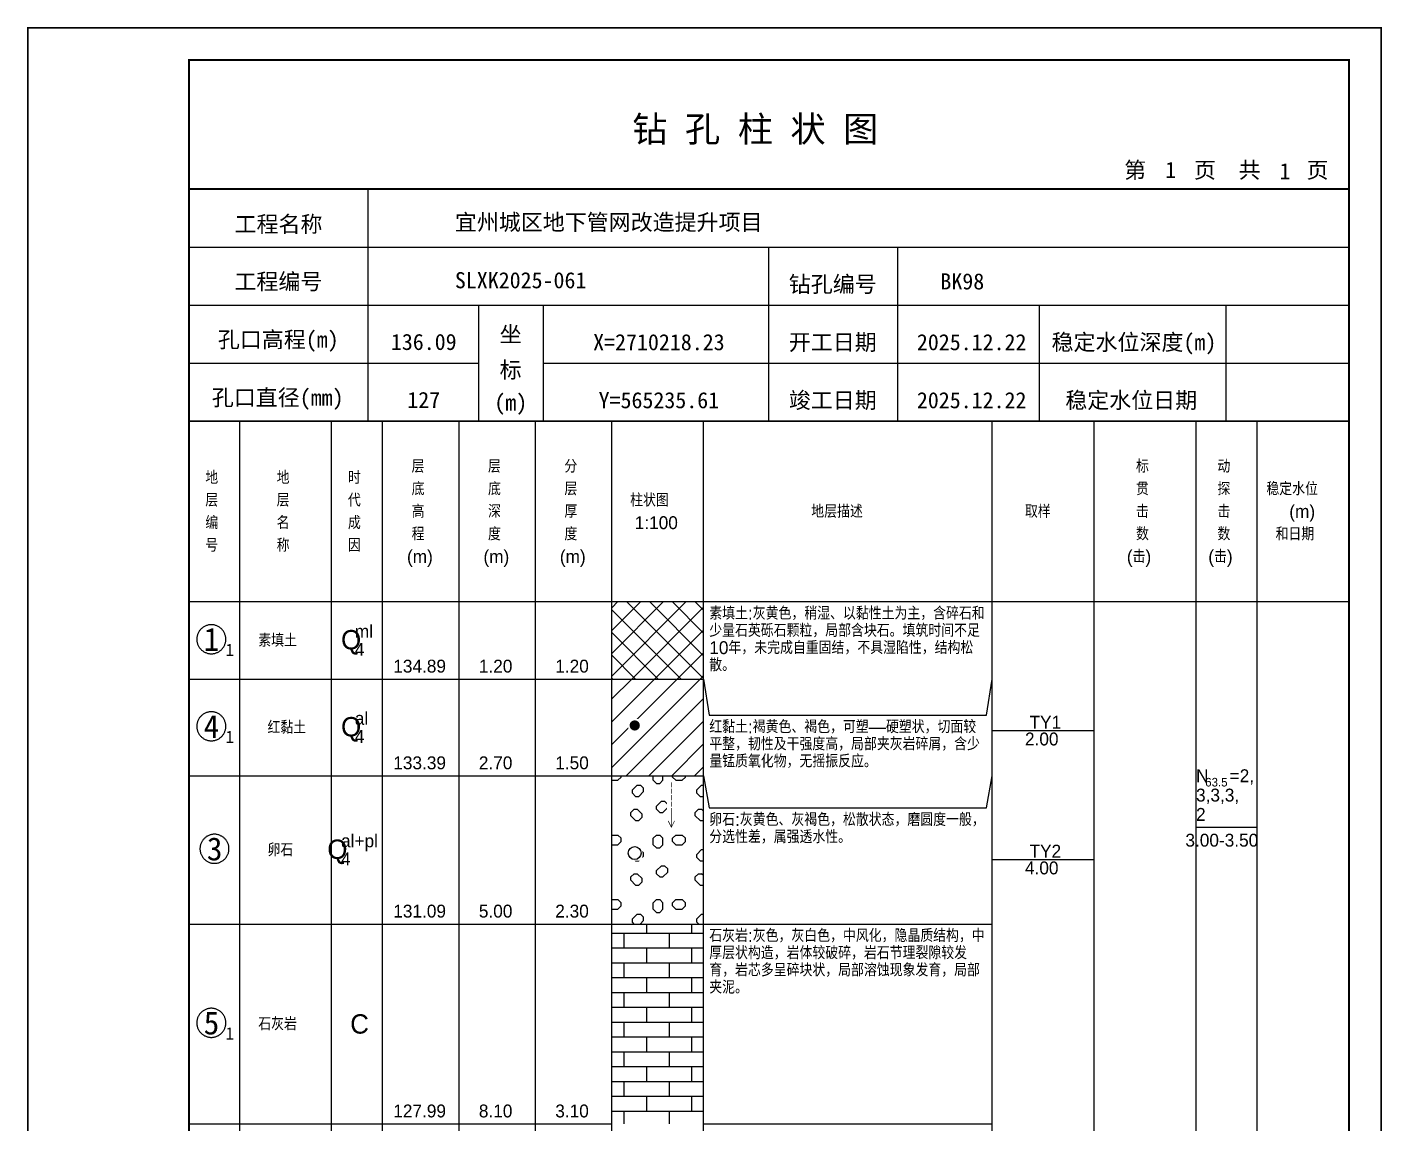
# Model space of a CAD drawing. Header units: millimetres. Extents: x 12489 to 89920, y 4630 to 4927.
# Drawn here: x 33829.3 to 34039.6, y 4756.7 to 4926.8 of the extents above; entities that cross this region are included whole.
import ezdxf
from ezdxf.enums import TextEntityAlignment as Align

# ---------------------------------------------------------------- set-up
doc = ezdxf.new("R2010")
doc.units = ezdxf.units.MM
doc.layers.add('GICAD_QUYANG', color=7, linetype='Continuous')
doc.layers.add('ZZT_TC', color=7, linetype='Continuous')
doc.styles.add('成果图图块', font='', dxfattribs={"height": 2.5})
doc.styles.add('成果图模板', font='')
doc.styles.add('成果图模板标题', font='simhei.ttf')
doc.styles.add('成果图表体', font='Comfont.shx', dxfattribs={"height": 2, "bigfont": 'Hztxt12a.shx'})
doc.styles.get('成果图图块').set_extended_font_data('FangSong_GB2312')
doc.styles.get('成果图模板').set_extended_font_data('FangSong_GB2312')

# ---------------------------------------------------------------- blocks, each defined once
blk = doc.blocks.new('DCBH-1-1-1147', base_point=(0.3, -0.11))
at = {"layer": 'ZZT_TC', "color": 7}
blk.add_polyline3d([(-0.19, 2.31, 0), (-0.3, 2.31, 0), (-0.41, 2.3, 0), (-0.52, 2.29, 0), (-0.63, 2.27, 0), (-0.73, 2.24, 0), (-0.84, 2.21, 0), (-0.95, 2.18, 0), (-1.05, 2.14, 0), (-1.15, 2.09, 0), (-1.25, 2.04, 0), (-1.35, 1.99, 0), (-1.44, 1.93, 0), (-1.53, 1.87, 0), (-1.62, 1.8, 0), (-1.7, 1.73, 0), (-1.78, 1.65, 0), (-1.86, 1.57, 0), (-1.93, 1.49, 0), (-2, 1.4, 0), (-2.06, 1.31, 0), (-2.12, 1.22, 0), (-2.17, 1.12, 0), (-2.22, 1.02, 0), (-2.27, 0.92, 0), (-2.31, 0.82, 0), (-2.34, 0.71, 0), (-2.37, 0.61, 0), (-2.4, 0.5, 0), (-2.41, 0.39, 0), (-2.43, 0.28, 0), (-2.44, 0.17, 0), (-2.44, 0.06, 0), (-2.44, -0.05, 0), (-2.43, -0.16, 0), (-2.41, -0.27, 0), (-2.4, -0.38, 0), (-2.37, -0.49, 0), (-2.34, -0.6, 0), (-2.31, -0.7, 0), (-2.27, -0.8, 0), (-2.22, -0.9, 0), (-2.17, -1, 0), (-2.12, -1.1, 0), (-2.06, -1.19, 0), (-2, -1.28, 0), (-1.93, -1.37, 0), (-1.86, -1.45, 0), (-1.78, -1.53, 0), (-1.7, -1.61, 0), (-1.62, -1.68, 0), (-1.53, -1.75, 0), (-1.44, -1.81, 0), (-1.35, -1.87, 0), (-1.25, -1.93, 0), (-1.15, -1.98, 0), (-1.05, -2.02, 0), (-0.95, -2.06, 0), (-0.84, -2.1, 0), (-0.73, -2.13, 0), (-0.63, -2.15, 0), (-0.52, -2.17, 0), (-0.41, -2.18, 0), (-0.3, -2.19, 0), (-0.19, -2.19, 0), (-0.08, -2.19, 0), (0.03, -2.18, 0), (0.14, -2.17, 0), (0.25, -2.15, 0), (0.36, -2.13, 0), (0.47, -2.1, 0), (0.57, -2.06, 0), (0.67, -2.02, 0), (0.77, -1.98, 0), (0.87, -1.93, 0), (0.97, -1.87, 0), (1.06, -1.81, 0), (1.15, -1.75, 0), (1.24, -1.68, 0), (1.32, -1.61, 0), (1.4, -1.53, 0), (1.48, -1.45, 0), (1.55, -1.37, 0), (1.62, -1.28, 0), (1.68, -1.19, 0), (1.74, -1.1, 0), (1.8, -1, 0), (1.85, -0.9, 0), (1.89, -0.8, 0), (1.93, -0.7, 0), (1.97, -0.6, 0), (2, -0.49, 0), (2.02, -0.38, 0), (2.04, -0.27, 0), (2.05, -0.16, 0), (2.06, -0.05, 0), (2.06, 0.06, 0), (2.06, 0.17, 0), (2.05, 0.28, 0), (2.04, 0.39, 0), (2.02, 0.5, 0), (2, 0.61, 0), (1.97, 0.71, 0), (1.93, 0.82, 0), (1.89, 0.92, 0), (1.85, 1.02, 0), (1.8, 1.12, 0), (1.74, 1.22, 0), (1.68, 1.31, 0), (1.62, 1.4, 0), (1.55, 1.49, 0), (1.48, 1.57, 0), (1.4, 1.65, 0), (1.32, 1.73, 0), (1.24, 1.8, 0), (1.15, 1.87, 0), (1.06, 1.93, 0), (0.97, 1.99, 0), (0.87, 2.04, 0), (0.77, 2.09, 0), (0.67, 2.14, 0), (0.57, 2.18, 0), (0.47, 2.21, 0), (0.36, 2.24, 0), (0.25, 2.27, 0), (0.14, 2.29, 0), (0.03, 2.3, 0), (-0.08, 2.31, 0), (-0.19, 2.31, 0)], dxfattribs=at)
at = {"style": '成果图图块'}
blk.add_text('1', height=3.57, dxfattribs=at).set_placement((-0.16, -1.74), align=Align.CENTER)
blk.add_text('1', height=1.91, dxfattribs=at).set_placement((2.03, -2.53))
blk = doc.blocks.new('DCBH-1-1-1148', base_point=(0.3, -0.11))
at = {"layer": 'ZZT_TC', "color": 7}
blk.add_polyline3d([(-0.19, 2.31, 0), (-0.3, 2.31, 0), (-0.41, 2.3, 0), (-0.52, 2.29, 0), (-0.63, 2.27, 0), (-0.73, 2.24, 0), (-0.84, 2.21, 0), (-0.95, 2.18, 0), (-1.05, 2.14, 0), (-1.15, 2.09, 0), (-1.25, 2.04, 0), (-1.35, 1.99, 0), (-1.44, 1.93, 0), (-1.53, 1.87, 0), (-1.62, 1.8, 0), (-1.7, 1.73, 0), (-1.78, 1.65, 0), (-1.86, 1.57, 0), (-1.93, 1.49, 0), (-2, 1.4, 0), (-2.06, 1.31, 0), (-2.12, 1.22, 0), (-2.17, 1.12, 0), (-2.22, 1.02, 0), (-2.27, 0.92, 0), (-2.31, 0.82, 0), (-2.34, 0.71, 0), (-2.37, 0.61, 0), (-2.4, 0.5, 0), (-2.41, 0.39, 0), (-2.43, 0.28, 0), (-2.44, 0.17, 0), (-2.44, 0.06, 0), (-2.44, -0.05, 0), (-2.43, -0.16, 0), (-2.41, -0.27, 0), (-2.4, -0.38, 0), (-2.37, -0.49, 0), (-2.34, -0.6, 0), (-2.31, -0.7, 0), (-2.27, -0.8, 0), (-2.22, -0.9, 0), (-2.17, -1, 0), (-2.12, -1.1, 0), (-2.06, -1.19, 0), (-2, -1.28, 0), (-1.93, -1.37, 0), (-1.86, -1.45, 0), (-1.78, -1.53, 0), (-1.7, -1.61, 0), (-1.62, -1.68, 0), (-1.53, -1.75, 0), (-1.44, -1.81, 0), (-1.35, -1.87, 0), (-1.25, -1.93, 0), (-1.15, -1.98, 0), (-1.05, -2.02, 0), (-0.95, -2.06, 0), (-0.84, -2.1, 0), (-0.73, -2.13, 0), (-0.63, -2.15, 0), (-0.52, -2.17, 0), (-0.41, -2.18, 0), (-0.3, -2.19, 0), (-0.19, -2.19, 0), (-0.08, -2.19, 0), (0.03, -2.18, 0), (0.14, -2.17, 0), (0.25, -2.15, 0), (0.36, -2.13, 0), (0.47, -2.1, 0), (0.57, -2.06, 0), (0.67, -2.02, 0), (0.77, -1.98, 0), (0.87, -1.93, 0), (0.97, -1.87, 0), (1.06, -1.81, 0), (1.15, -1.75, 0), (1.24, -1.68, 0), (1.32, -1.61, 0), (1.4, -1.53, 0), (1.48, -1.45, 0), (1.55, -1.37, 0), (1.62, -1.28, 0), (1.68, -1.19, 0), (1.74, -1.1, 0), (1.8, -1, 0), (1.85, -0.9, 0), (1.89, -0.8, 0), (1.93, -0.7, 0), (1.97, -0.6, 0), (2, -0.49, 0), (2.02, -0.38, 0), (2.04, -0.27, 0), (2.05, -0.16, 0), (2.06, -0.05, 0), (2.06, 0.06, 0), (2.06, 0.17, 0), (2.05, 0.28, 0), (2.04, 0.39, 0), (2.02, 0.5, 0), (2, 0.61, 0), (1.97, 0.71, 0), (1.93, 0.82, 0), (1.89, 0.92, 0), (1.85, 1.02, 0), (1.8, 1.12, 0), (1.74, 1.22, 0), (1.68, 1.31, 0), (1.62, 1.4, 0), (1.55, 1.49, 0), (1.48, 1.57, 0), (1.4, 1.65, 0), (1.32, 1.73, 0), (1.24, 1.8, 0), (1.15, 1.87, 0), (1.06, 1.93, 0), (0.97, 1.99, 0), (0.87, 2.04, 0), (0.77, 2.09, 0), (0.67, 2.14, 0), (0.57, 2.18, 0), (0.47, 2.21, 0), (0.36, 2.24, 0), (0.25, 2.27, 0), (0.14, 2.29, 0), (0.03, 2.3, 0), (-0.08, 2.31, 0), (-0.19, 2.31, 0)], dxfattribs=at)
at = {"style": '成果图图块'}
blk.add_text('4', height=3.57, dxfattribs=at).set_placement((-0.16, -1.74), align=Align.CENTER)
blk.add_text('1', height=1.91, dxfattribs=at).set_placement((2.03, -2.53))
blk = doc.blocks.new('DCBH-1-1-1149', base_point=(-0.19, -0.11))
at = {"layer": 'ZZT_TC', "color": 7}
blk.add_polyline3d([(-0.19, 2.31, 0), (-0.3, 2.31, 0), (-0.41, 2.3, 0), (-0.52, 2.29, 0), (-0.63, 2.27, 0), (-0.73, 2.24, 0), (-0.84, 2.21, 0), (-0.95, 2.18, 0), (-1.05, 2.14, 0), (-1.15, 2.09, 0), (-1.25, 2.04, 0), (-1.35, 1.99, 0), (-1.44, 1.93, 0), (-1.53, 1.87, 0), (-1.62, 1.8, 0), (-1.7, 1.73, 0), (-1.78, 1.65, 0), (-1.86, 1.57, 0), (-1.93, 1.49, 0), (-2, 1.4, 0), (-2.06, 1.31, 0), (-2.12, 1.22, 0), (-2.17, 1.12, 0), (-2.22, 1.02, 0), (-2.27, 0.92, 0), (-2.31, 0.82, 0), (-2.34, 0.71, 0), (-2.37, 0.61, 0), (-2.4, 0.5, 0), (-2.41, 0.39, 0), (-2.43, 0.28, 0), (-2.44, 0.17, 0), (-2.44, 0.06, 0), (-2.44, -0.05, 0), (-2.43, -0.16, 0), (-2.41, -0.27, 0), (-2.4, -0.38, 0), (-2.37, -0.49, 0), (-2.34, -0.6, 0), (-2.31, -0.7, 0), (-2.27, -0.8, 0), (-2.22, -0.9, 0), (-2.17, -1, 0), (-2.12, -1.1, 0), (-2.06, -1.19, 0), (-2, -1.28, 0), (-1.93, -1.37, 0), (-1.86, -1.45, 0), (-1.78, -1.53, 0), (-1.7, -1.61, 0), (-1.62, -1.68, 0), (-1.53, -1.75, 0), (-1.44, -1.81, 0), (-1.35, -1.87, 0), (-1.25, -1.93, 0), (-1.15, -1.98, 0), (-1.05, -2.02, 0), (-0.95, -2.06, 0), (-0.84, -2.1, 0), (-0.73, -2.13, 0), (-0.63, -2.15, 0), (-0.52, -2.17, 0), (-0.41, -2.18, 0), (-0.3, -2.19, 0), (-0.19, -2.19, 0), (-0.08, -2.19, 0), (0.03, -2.18, 0), (0.14, -2.17, 0), (0.25, -2.15, 0), (0.36, -2.13, 0), (0.47, -2.1, 0), (0.57, -2.06, 0), (0.67, -2.02, 0), (0.77, -1.98, 0), (0.87, -1.93, 0), (0.97, -1.87, 0), (1.06, -1.81, 0), (1.15, -1.75, 0), (1.24, -1.68, 0), (1.32, -1.61, 0), (1.4, -1.53, 0), (1.48, -1.45, 0), (1.55, -1.37, 0), (1.62, -1.28, 0), (1.68, -1.19, 0), (1.74, -1.1, 0), (1.8, -1, 0), (1.85, -0.9, 0), (1.89, -0.8, 0), (1.93, -0.7, 0), (1.97, -0.6, 0), (2, -0.49, 0), (2.02, -0.38, 0), (2.04, -0.27, 0), (2.05, -0.16, 0), (2.06, -0.05, 0), (2.06, 0.06, 0), (2.06, 0.17, 0), (2.05, 0.28, 0), (2.04, 0.39, 0), (2.02, 0.5, 0), (2, 0.61, 0), (1.97, 0.71, 0), (1.93, 0.82, 0), (1.89, 0.92, 0), (1.85, 1.02, 0), (1.8, 1.12, 0), (1.74, 1.22, 0), (1.68, 1.31, 0), (1.62, 1.4, 0), (1.55, 1.49, 0), (1.48, 1.57, 0), (1.4, 1.65, 0), (1.32, 1.73, 0), (1.24, 1.8, 0), (1.15, 1.87, 0), (1.06, 1.93, 0), (0.97, 1.99, 0), (0.87, 2.04, 0), (0.77, 2.09, 0), (0.67, 2.14, 0), (0.57, 2.18, 0), (0.47, 2.21, 0), (0.36, 2.24, 0), (0.25, 2.27, 0), (0.14, 2.29, 0), (0.03, 2.3, 0), (-0.08, 2.31, 0), (-0.19, 2.31, 0)], dxfattribs=at)
at = {"style": '成果图图块'}
blk.add_text('3', height=3.57, dxfattribs=at).set_placement((-0.16, -1.74), align=Align.CENTER)
blk = doc.blocks.new('DCBH-1-1-1150', base_point=(0.3, -0.11))
at = {"layer": 'ZZT_TC', "color": 7}
blk.add_polyline3d([(-0.19, 2.31, 0), (-0.3, 2.31, 0), (-0.41, 2.3, 0), (-0.52, 2.29, 0), (-0.63, 2.27, 0), (-0.73, 2.24, 0), (-0.84, 2.21, 0), (-0.95, 2.18, 0), (-1.05, 2.14, 0), (-1.15, 2.09, 0), (-1.25, 2.04, 0), (-1.35, 1.99, 0), (-1.44, 1.93, 0), (-1.53, 1.87, 0), (-1.62, 1.8, 0), (-1.7, 1.73, 0), (-1.78, 1.65, 0), (-1.86, 1.57, 0), (-1.93, 1.49, 0), (-2, 1.4, 0), (-2.06, 1.31, 0), (-2.12, 1.22, 0), (-2.17, 1.12, 0), (-2.22, 1.02, 0), (-2.27, 0.92, 0), (-2.31, 0.82, 0), (-2.34, 0.71, 0), (-2.37, 0.61, 0), (-2.4, 0.5, 0), (-2.41, 0.39, 0), (-2.43, 0.28, 0), (-2.44, 0.17, 0), (-2.44, 0.06, 0), (-2.44, -0.05, 0), (-2.43, -0.16, 0), (-2.41, -0.27, 0), (-2.4, -0.38, 0), (-2.37, -0.49, 0), (-2.34, -0.6, 0), (-2.31, -0.7, 0), (-2.27, -0.8, 0), (-2.22, -0.9, 0), (-2.17, -1, 0), (-2.12, -1.1, 0), (-2.06, -1.19, 0), (-2, -1.28, 0), (-1.93, -1.37, 0), (-1.86, -1.45, 0), (-1.78, -1.53, 0), (-1.7, -1.61, 0), (-1.62, -1.68, 0), (-1.53, -1.75, 0), (-1.44, -1.81, 0), (-1.35, -1.87, 0), (-1.25, -1.93, 0), (-1.15, -1.98, 0), (-1.05, -2.02, 0), (-0.95, -2.06, 0), (-0.84, -2.1, 0), (-0.73, -2.13, 0), (-0.63, -2.15, 0), (-0.52, -2.17, 0), (-0.41, -2.18, 0), (-0.3, -2.19, 0), (-0.19, -2.19, 0), (-0.08, -2.19, 0), (0.03, -2.18, 0), (0.14, -2.17, 0), (0.25, -2.15, 0), (0.36, -2.13, 0), (0.47, -2.1, 0), (0.57, -2.06, 0), (0.67, -2.02, 0), (0.77, -1.98, 0), (0.87, -1.93, 0), (0.97, -1.87, 0), (1.06, -1.81, 0), (1.15, -1.75, 0), (1.24, -1.68, 0), (1.32, -1.61, 0), (1.4, -1.53, 0), (1.48, -1.45, 0), (1.55, -1.37, 0), (1.62, -1.28, 0), (1.68, -1.19, 0), (1.74, -1.1, 0), (1.8, -1, 0), (1.85, -0.9, 0), (1.89, -0.8, 0), (1.93, -0.7, 0), (1.97, -0.6, 0), (2, -0.49, 0), (2.02, -0.38, 0), (2.04, -0.27, 0), (2.05, -0.16, 0), (2.06, -0.05, 0), (2.06, 0.06, 0), (2.06, 0.17, 0), (2.05, 0.28, 0), (2.04, 0.39, 0), (2.02, 0.5, 0), (2, 0.61, 0), (1.97, 0.71, 0), (1.93, 0.82, 0), (1.89, 0.92, 0), (1.85, 1.02, 0), (1.8, 1.12, 0), (1.74, 1.22, 0), (1.68, 1.31, 0), (1.62, 1.4, 0), (1.55, 1.49, 0), (1.48, 1.57, 0), (1.4, 1.65, 0), (1.32, 1.73, 0), (1.24, 1.8, 0), (1.15, 1.87, 0), (1.06, 1.93, 0), (0.97, 1.99, 0), (0.87, 2.04, 0), (0.77, 2.09, 0), (0.67, 2.14, 0), (0.57, 2.18, 0), (0.47, 2.21, 0), (0.36, 2.24, 0), (0.25, 2.27, 0), (0.14, 2.29, 0), (0.03, 2.3, 0), (-0.08, 2.31, 0), (-0.19, 2.31, 0)], dxfattribs=at)
at = {"style": '成果图图块'}
blk.add_text('5', height=3.57, dxfattribs=at).set_placement((-0.16, -1.74), align=Align.CENTER)
blk.add_text('1', height=1.91, dxfattribs=at).set_placement((2.03, -2.53))
blk = doc.blocks.new('gkqy1.dwg', base_point=(0.8, 0))
blk.add_wipeout([(-0.2, -0.2), (1.8, -0.2), (1.8, 1.8), (-0.2, 1.8)])
at = {"layer": 'GICAD_QUYANG'}
h = blk.add_hatch(color=7, dxfattribs=at)
edge = h.paths.add_edge_path()
edge.add_arc((0.8, 0.8), 0.8, 0, 360)
blk = doc.blocks.new('gkqy2.dwg', base_point=(0, -1))
blk.add_wipeout([(-1.2, -1.2), (1.2, -1.2), (1.2, 1.2), (-1.2, 1.2)])
at = {"layer": 'GICAD_QUYANG', "color": 7}
blk.add_circle((0, 0), 1, dxfattribs=at)
blk = doc.blocks.new('zztGLdt.dwg', base_point=(0.5, 0))
blk.add_wipeout([(-0.2, -0.2), (1.2, -0.2), (1.2, 3.2), (-0.2, 3.2)])
at = {"color": 7, "const_width": 0.1}
for points in [[(0.5, 3), (0.5, 0)], [(0, 1), (0.5, 0), (1, 1)]]:
    blk.add_lwpolyline(points, dxfattribs=at)
blk = doc.blocks.new('钻孔柱状图路桥昇龙制图梁世成校核莫家里.dwg98', base_point=(25, 236))
for p, q in [((52.82, 236), (52.82, 272)), ((25, 263), (205, 263)), ((115, 236), (115, 263)), ((135, 236), (135, 263)), ((25, 254), (205, 254)), ((70, 236), (70, 254)), ((80, 236), (80, 254)), ((157, 236), (157, 254)), ((185.95, 236), (185.95, 254)), ((25, 245), (70, 245)), ((80, 245), (205, 245))]:
    blk.add_line(p, q)
for points, const_width in [([(0, 0), (210, 0), (210, 297), (0, 297)], 0.25), ([(25, 5), (205, 5), (205, 292), (25, 292)], 0.3)]:
    blk.add_lwpolyline(points, close=True, dxfattribs=dict(const_width=const_width))
at = {"const_width": 0.3}
for points in [[(25, 272), (205, 272)], [(25, 236), (205, 236)]]:
    blk.add_lwpolyline(points, dxfattribs=at)
for s, height, style, p in [('钻 孔 柱 状 图', 4, '成果图模板标题', (93.8, 279.31)), ('第', 2.5, '成果图模板', (170.12, 273.7)), ('页', 2.5, '成果图模板', (180.96, 273.7)), ('共', 2.5, '成果图模板', (187.88, 273.7)), ('页', 2.5, '成果图模板', (198.44, 273.7)), ('工程名称', 2.5, '成果图模板', (32.07, 265.32)), ('宜州城区地下管网改造提升项目', 2.5, '成果图模板', (66.26, 265.61)), ('工程编号', 2.5, '成果图模板', (32.05, 256.41)), ('SLXK2025-061', 2.5, '成果图模板', (66.26, 256.61)), ('钻孔编号', 2.5, '成果图模板', (118.08, 256)), ('BK98', 2.5, '成果图模板', (141.61, 256.43)), ('孔口高程(m)', 2.5, '成果图模板', (29.48, 247.41)), ('坐', 2.5, '成果图模板', (73.21, 248.24)), ('开工日期', 2.5, '成果图模板', (118.08, 247)), ('稳定水位深度(m)', 2.5, '成果图模板', (158.86, 247)), ('标', 2.5, '成果图模板', (73.21, 242.7)), ('孔口直径(mm)', 2.5, '成果图模板', (28.54, 238.41)), ('(m) ', 2.5, '成果图模板', (72.38, 237.65)), ('竣工日期', 2.5, '成果图模板', (118.08, 238)), ('稳定水位日期', 2.5, '成果图模板', (160.99, 238))]:
    blk.add_text(s, height=height, dxfattribs=dict(style=style)).set_placement(p)
at = {"style": '成果图模板'}
for s, p in [('1', (177.35, 273.74)), ('1', (195.08, 273.53)), ('136.09', (61.43, 247.04)), ('X=2710218.23', (97.92, 247)), ('2025.12.22', (146.46, 247)), ('127', (61.43, 238.04)), ('Y=565235.61', (97.92, 238)), ('2025.12.22', (146.46, 238))]:
    blk.add_text(s, height=2.5, dxfattribs=at).set_placement(p, align=Align.CENTER)

msp = doc.modelspace()

# ---------------------------------------------------------------- hatches: boundary and pattern name
at = {"linetype": 'Continuous'}
h = msp.add_hatch(dxfattribs=at)
h.set_pattern_fill('GKSTT', scale=0.5, style=0, pattern_type=2)
h.set_pattern_definition([(45, (0, 0), (-1.76776695, 1.76776695), []), (135, (0, 0), (-1.76776695, -1.76776695), [])])
h.paths.add_polyline_path([(33920.06, 4825.71), (33934.29, 4825.71), (33934.29, 4837.71), (33920.06, 4837.71)])
h = msp.add_hatch(dxfattribs=at)
h.set_pattern_fill('GKNXT', scale=0.5, style=0, pattern_type=2)
h.set_pattern_definition([(45, (0, 0), (-1.76776695, 1.76776695), [])])
h.paths.add_polyline_path([(33920.06, 4810.71), (33934.29, 4810.71), (33934.29, 4825.71), (33920.06, 4825.71)])
h = msp.add_hatch(dxfattribs=at)
h.set_pattern_fill('GKLS1', scale=0.5, style=0, pattern_type=2)
h.set_pattern_definition([(0, (0, 0), (0, 10), [1, -9]), (45, (1, 0), (-10.0000003, 9e-16), [0.707107, -13.435029]), (135, (0, 0), (-9e-16, -10.0000003), [0.707107, -13.435029]), (90, (-0.5, 0.5), (-10, 6e-16), [0.5, -9.5]), (135, (3.75, 3.75), (-9e-16, -10.0000003), [1.06066, -13.0814755]), (90, (1.5, 0.5), (-10, 6e-16), [0.5, -9.5]), (45, (-0.5, 1), (-10.0000003, 9e-16), [0.707107, -13.435029]), (0, (0, 1.5), (0, 10), [1, -9]), (135, (1.5, 1), (-9e-16, -10.0000003), [0.707107, -13.435029]), (45, (7.5, -0.5), (-10.0000003, 9e-16), [0.707107, -13.435029]), (90, (8, 0), (-10, 6e-16), [1, -9]), (135, (8, 1), (-9e-16, -10.0000003), [0.707107, -13.435029]), (0, (7, -0.5), (0, 10), [0.5, -9.5]), (0, (7, 1.5), (0, 10), [0.5, -9.5]), (135, (7, -0.5), (-9e-16, -10.0000003), [0.707107, -13.435029]), (90, (6.5, 0), (-10, 6e-16), [1, -9]), (45, (6.5, 1), (-10.0000003, 9e-16), [0.707107, -13.435029]), (0, (3.75, 3.75), (0, 10), [0.5, -9.5]), (45, (4.25, 3.75), (-10.0000003, 9e-16), [0.707107, -13.435029]), (90, (4.75, 4.25), (-10, 6e-16), [0.5, -9.5]), (135, (4.75, 4.75), (-9e-16, -10.0000003), [1.06066, -13.0814755]), (0, (3.5, 5.5), (0, 10), [0.5, -9.5]), (90, (3, 4.5), (-10, 6e-16), [0.5, -9.5]), (45, (3, 5), (-10.0000003, 9e-16), [0.707107, -13.435029]), (0, (7.5, 5), (0, 10), [0.5, -9.5]), (45, (8, 5), (-10.0000003, 9e-16), [1.06066, -13.0814755]), (90, (8.75, 5.75), (-10, 6e-16), [0.5, -9.5]), (135, (7.5, 5), (-9e-16, -10.0000003), [0.707107, -13.435029]), (90, (7, 5.5), (-10, 6e-16), [0.5, -9.5]), (45, (7, 6), (-10.0000003, 9e-16), [1.06066, -13.0814755]), (0, (7.75, 6.75), (0, 10), [0.5, -9.5]), (135, (8.75, 6.25), (-9e-16, -10.0000003), [0.707107, -13.435029]), (0, (3.75, 7.5), (0, 10), [0.5, -9.5]), (135, (3.75, 7.5), (-9e-16, -10.0000003), [0.707107, -13.435029]), (90, (3.25, 8), (-10, 6e-16), [0.5, -9.5]), (45, (3.25, 8.5), (-10.0000003, 9e-16), [1.06066, -13.0814755]), (0, (4, 9.25), (0, 10), [0.5, -9.5]), (135, (5, 8.75), (-9e-16, -10.0000003), [0.707107, -13.435029]), (90, (5, 8.25), (-10, 6e-16), [0.5, -9.5]), (45, (4.25, 7.5), (-10.0000003, 9e-16), [1.06066, -13.0814755])])
h.paths.add_polyline_path([(33920.06, 4787.71), (33934.29, 4787.71), (33934.29, 4810.71), (33920.06, 4810.71)])
h = msp.add_hatch(dxfattribs=at)
h.set_pattern_fill('GKSHY', scale=0.5, style=0, pattern_type=2)
h.set_pattern_definition([(0, (0, 0), (0, 2.3), []), (90, (0, 0), (-3.5, 2.3), [2.3, -2.3])])
h.paths.add_polyline_path([(33920.06, 4756.71), (33934.29, 4756.71), (33934.29, 4787.71), (33920.06, 4787.71)])

# ---------------------------------------------------------------- linework, layer by layer
at = {"color": 0}
for p, q in [((33854.45, 4837.71), (33862.35, 4837.71)), ((33854.45, 4825.71), (33854.45, 4837.71)), ((33862.35, 4825.71), (33862.35, 4837.71)), ((33854.45, 4825.71), (33862.35, 4825.71)), ((33854.45, 4825.71), (33862.35, 4825.71)), ((33854.45, 4810.71), (33854.45, 4825.71)), ((33862.35, 4810.71), (33862.35, 4825.71)), ((33854.45, 4810.71), (33862.35, 4810.71)), ((33854.45, 4810.71), (33862.35, 4810.71)), ((33854.45, 4787.71), (33854.45, 4810.71)), ((33862.35, 4787.71), (33862.35, 4810.71)), ((33854.45, 4787.71), (33862.35, 4787.71)), ((33854.45, 4787.71), (33862.35, 4787.71)), ((33854.45, 4756.71), (33854.45, 4787.71)), ((33862.35, 4756.71), (33862.35, 4787.71)), ((33854.45, 4756.71), (33862.35, 4756.71))]:
    msp.add_line(p, q, dxfattribs=at)
for points in [[(33854.45, 4865.71), (33862.35, 4865.71)], [(33854.45, 4837.71), (33854.45, 4865.71)], [(33862.35, 4837.71), (33862.35, 4865.71)], [(33862.35, 4865.71), (33876.58, 4865.71)], [(33862.35, 4837.71), (33862.35, 4865.71)], [(33876.58, 4837.71), (33876.58, 4865.71)], [(33876.58, 4865.71), (33884.49, 4865.71)], [(33876.58, 4837.71), (33876.58, 4865.71)], [(33884.49, 4837.71), (33884.49, 4865.71)], [(33884.49, 4865.71), (33896.35, 4865.71)], [(33884.49, 4837.71), (33884.49, 4865.71)], [(33896.35, 4837.71), (33896.35, 4865.71)], [(33896.35, 4865.71), (33908.2, 4865.71)], [(33896.35, 4837.71), (33896.35, 4865.71)], [(33908.2, 4837.71), (33908.2, 4865.71)], [(33908.2, 4865.71), (33920.06, 4865.71)], [(33908.2, 4837.71), (33908.2, 4865.71)], [(33920.06, 4837.71), (33920.06, 4865.71)], [(33920.06, 4865.71), (33934.29, 4865.71)], [(33920.06, 4837.71), (33920.06, 4865.71)], [(33934.29, 4837.71), (33934.29, 4865.71)], [(33934.29, 4865.71), (33979.11, 4865.71)], [(33934.29, 4837.71), (33934.29, 4865.71)], [(33979.11, 4837.71), (33979.11, 4865.71)], [(33979.11, 4865.71), (33994.92, 4865.71)], [(33979.11, 4837.71), (33979.11, 4865.71)], [(33994.92, 4837.71), (33994.92, 4865.71)], [(33994.92, 4865.71), (34010.73, 4865.71)], [(33994.92, 4837.71), (33994.92, 4865.71)], [(34010.73, 4837.71), (34010.73, 4865.71)], [(34010.73, 4865.71), (34020.22, 4865.71)], [(34010.73, 4837.71), (34010.73, 4865.71)], [(34020.22, 4837.71), (34020.22, 4865.71)], [(34020.22, 4865.71), (34034.45, 4865.71)], [(34020.22, 4837.71), (34020.22, 4865.71)], [(34034.45, 4837.71), (34034.45, 4865.71)], [(33854.45, 4837.71), (33862.35, 4837.71)], [(33854.45, 4643.71), (33854.45, 4837.71)], [(33854.45, 4837.71), (33862.35, 4837.71)], [(33862.35, 4643.71), (33862.35, 4837.71)], [(33862.35, 4837.71), (33876.58, 4837.71)], [(33862.35, 4643.71), (33862.35, 4837.71)], [(33862.35, 4837.71), (33876.58, 4837.71)], [(33862.35, 4837.71), (33876.58, 4837.71)], [(33862.35, 4825.71), (33862.35, 4837.71)], [(33876.58, 4643.71), (33876.58, 4837.71)], [(33876.58, 4825.71), (33876.58, 4837.71)], [(33876.58, 4837.71), (33884.49, 4837.71)], [(33876.58, 4643.71), (33876.58, 4837.71)], [(33876.58, 4837.71), (33884.49, 4837.71)], [(33876.58, 4837.71), (33884.49, 4837.71)], [(33876.58, 4825.71), (33876.58, 4837.71)], [(33884.49, 4643.71), (33884.49, 4837.71)], [(33884.49, 4825.71), (33884.49, 4837.71)], [(33884.49, 4837.71), (33896.35, 4837.71)], [(33884.49, 4643.71), (33884.49, 4837.71)], [(33884.49, 4837.71), (33896.35, 4837.71)], [(33884.49, 4837.71), (33896.35, 4837.71)], [(33884.49, 4825.71), (33884.49, 4837.71)], [(33896.35, 4643.71), (33896.35, 4837.71)], [(33896.35, 4825.71), (33896.35, 4837.71)], [(33896.35, 4837.71), (33908.2, 4837.71)], [(33896.35, 4643.71), (33896.35, 4837.71)], [(33896.35, 4837.71), (33908.2, 4837.71)], [(33896.35, 4837.71), (33908.2, 4837.71)], [(33896.35, 4825.71), (33896.35, 4837.71)], [(33908.2, 4643.71), (33908.2, 4837.71)], [(33908.2, 4825.71), (33908.2, 4837.71)], [(33908.2, 4837.71), (33920.06, 4837.71)], [(33908.2, 4643.71), (33908.2, 4837.71)], [(33908.2, 4837.71), (33920.06, 4837.71)], [(33908.2, 4837.71), (33920.06, 4837.71)], [(33908.2, 4825.71), (33908.2, 4837.71)], [(33920.06, 4643.71), (33920.06, 4837.71)], [(33920.06, 4825.71), (33920.06, 4837.71)], [(33920.06, 4837.71), (33934.29, 4837.71)], [(33920.06, 4643.71), (33920.06, 4837.71)], [(33920.06, 4837.71), (33934.29, 4837.71)], [(33934.29, 4643.71), (33934.29, 4837.71)], [(33934.29, 4837.71), (33979.11, 4837.71)], [(33934.29, 4643.71), (33934.29, 4837.71)], [(33934.29, 4837.71), (33979.11, 4837.71)], [(33934.29, 4825.71), (33934.29, 4837.71)], [(33979.11, 4643.71), (33979.11, 4837.71)], [(33979.11, 4825.71), (33979.11, 4837.71)], [(33979.11, 4837.71), (33994.92, 4837.71)], [(33979.11, 4643.71), (33979.11, 4837.71)], [(33979.11, 4837.71), (33994.92, 4837.71)], [(33994.92, 4643.71), (33994.92, 4837.71)], [(33994.92, 4837.71), (34010.73, 4837.71)], [(33994.92, 4643.71), (33994.92, 4837.71)], [(33994.92, 4837.71), (34010.73, 4837.71)], [(34010.73, 4643.71), (34010.73, 4837.71)], [(34010.73, 4837.71), (34020.22, 4837.71)], [(34010.73, 4643.71), (34010.73, 4837.71)], [(34010.73, 4837.71), (34020.22, 4837.71)], [(34010.73, 4837.71), (34020.22, 4837.71)], [(34010.73, 4802.71), (34010.73, 4837.71)], [(34020.22, 4643.71), (34020.22, 4837.71)], [(34020.22, 4802.71), (34020.22, 4837.71)], [(34020.22, 4837.71), (34034.45, 4837.71)], [(34020.22, 4643.71), (34020.22, 4837.71)], [(34020.22, 4837.71), (34034.45, 4837.71)], [(34034.45, 4643.71), (34034.45, 4837.71)], [(33862.35, 4825.71), (33876.58, 4825.71)], [(33862.35, 4825.71), (33876.58, 4825.71)], [(33862.35, 4810.71), (33862.35, 4825.71)], [(33876.58, 4810.71), (33876.58, 4825.71)], [(33876.58, 4825.71), (33884.49, 4825.71)], [(33876.58, 4825.71), (33884.49, 4825.71)], [(33876.58, 4810.71), (33876.58, 4825.71)], [(33884.49, 4810.71), (33884.49, 4825.71)], [(33884.49, 4825.71), (33896.35, 4825.71)], [(33884.49, 4825.71), (33896.35, 4825.71)], [(33884.49, 4810.71), (33884.49, 4825.71)], [(33896.35, 4810.71), (33896.35, 4825.71)], [(33896.35, 4825.71), (33908.2, 4825.71)], [(33896.35, 4825.71), (33908.2, 4825.71)], [(33896.35, 4810.71), (33896.35, 4825.71)], [(33908.2, 4810.71), (33908.2, 4825.71)], [(33908.2, 4825.71), (33920.06, 4825.71)], [(33908.2, 4825.71), (33920.06, 4825.71)], [(33908.2, 4810.71), (33908.2, 4825.71)], [(33920.06, 4810.71), (33920.06, 4825.71)], [(33934.29, 4825.71), (33935.19, 4820.11)], [(33934.29, 4810.71), (33934.29, 4825.71)], [(33978.22, 4820.11), (33979.11, 4825.71)], [(33979.11, 4810.71), (33979.11, 4825.71)], [(33935.19, 4820.11), (33978.22, 4820.11)], [(33979.11, 4817.71), (33994.92, 4817.71)], [(33862.35, 4810.71), (33876.58, 4810.71)], [(33862.35, 4810.71), (33876.58, 4810.71)], [(33862.35, 4787.71), (33862.35, 4810.71)], [(33876.58, 4787.71), (33876.58, 4810.71)], [(33876.58, 4810.71), (33884.49, 4810.71)], [(33876.58, 4810.71), (33884.49, 4810.71)], [(33876.58, 4787.71), (33876.58, 4810.71)], [(33884.49, 4787.71), (33884.49, 4810.71)], [(33884.49, 4810.71), (33896.35, 4810.71)], [(33884.49, 4810.71), (33896.35, 4810.71)], [(33884.49, 4787.71), (33884.49, 4810.71)], [(33896.35, 4787.71), (33896.35, 4810.71)], [(33896.35, 4810.71), (33908.2, 4810.71)], [(33896.35, 4810.71), (33908.2, 4810.71)], [(33896.35, 4787.71), (33896.35, 4810.71)], [(33908.2, 4787.71), (33908.2, 4810.71)], [(33908.2, 4810.71), (33920.06, 4810.71)], [(33908.2, 4810.71), (33920.06, 4810.71)], [(33908.2, 4787.71), (33908.2, 4810.71)], [(33920.06, 4787.71), (33920.06, 4810.71)], [(33934.29, 4810.71), (33935.19, 4805.71)], [(33934.29, 4787.71), (33934.29, 4810.71)], [(33978.22, 4805.71), (33979.11, 4810.71)], [(33979.11, 4787.71), (33979.11, 4810.71)], [(33935.19, 4805.71), (33978.22, 4805.71)], [(34010.73, 4802.71), (34020.22, 4802.71)], [(33979.11, 4797.71), (33994.92, 4797.71)], [(33862.35, 4787.71), (33876.58, 4787.71)], [(33862.35, 4787.71), (33876.58, 4787.71)], [(33862.35, 4756.71), (33862.35, 4787.71)], [(33876.58, 4756.71), (33876.58, 4787.71)], [(33876.58, 4787.71), (33884.49, 4787.71)], [(33876.58, 4787.71), (33884.49, 4787.71)], [(33876.58, 4756.71), (33876.58, 4787.71)], [(33884.49, 4756.71), (33884.49, 4787.71)], [(33884.49, 4787.71), (33896.35, 4787.71)], [(33884.49, 4787.71), (33896.35, 4787.71)], [(33884.49, 4756.71), (33884.49, 4787.71)], [(33896.35, 4756.71), (33896.35, 4787.71)], [(33896.35, 4787.71), (33908.2, 4787.71)], [(33896.35, 4787.71), (33908.2, 4787.71)], [(33896.35, 4756.71), (33896.35, 4787.71)], [(33908.2, 4756.71), (33908.2, 4787.71)], [(33908.2, 4787.71), (33920.06, 4787.71)], [(33908.2, 4787.71), (33920.06, 4787.71)], [(33908.2, 4756.71), (33908.2, 4787.71)], [(33920.06, 4756.71), (33920.06, 4787.71)], [(33934.29, 4787.71), (33979.11, 4787.71)], [(33934.29, 4787.71), (33979.11, 4787.71)], [(33934.29, 4756.71), (33934.29, 4787.71)], [(33979.11, 4756.71), (33979.11, 4787.71)], [(33862.35, 4756.71), (33876.58, 4756.71)], [(33876.58, 4756.71), (33884.49, 4756.71)], [(33884.49, 4756.71), (33896.35, 4756.71)], [(33896.35, 4756.71), (33908.2, 4756.71)], [(33908.2, 4756.71), (33920.06, 4756.71)], [(33934.29, 4756.71), (33979.11, 4756.71)]]:
    msp.add_lwpolyline(points, dxfattribs=at)
at = {"color": 7, "flags": 128}
for points in [[(33920.06, 4825.71), (33934.29, 4825.71)], [(33920.06, 4810.71), (33934.29, 4810.71)], [(33920.06, 4787.71), (33934.29, 4787.71)]]:
    msp.add_lwpolyline(points, dxfattribs=at)

# ---------------------------------------------------------------- block references
for name, p in [('DCBH-1-1-1147', (33858.4, 4831.71)), ('DCBH-1-1-1148', (33858.4, 4818.21)), ('DCBH-1-1-1149', (33858.4, 4799.21)), ('DCBH-1-1-1150', (33858.4, 4772.21))]:
    msp.add_blockref(name, p)

# ---------------------------------------------------------------- texts
at = {"color": 0, "style": '成果图表体'}
for s, height, p in [('层', 2, (33889, 4857.71)), ('层', 2, (33900.85, 4857.71)), ('分', 2, (33912.71, 4857.71)), ('标', 2, (34001.41, 4857.71)), ('动', 2, (34014.05, 4857.71)), ('地', 2, (33856.98, 4855.96)), ('地', 2, (33868.05, 4855.96)), ('时', 2, (33879.11, 4855.96)), ('底', 2, (33889, 4854.21)), ('底', 2, (33900.85, 4854.21)), ('层', 2, (33912.71, 4854.21)), ('贯', 2, (34001.41, 4854.21)), ('探', 2, (34014.05, 4854.21)), ('稳定水位', 2, (34021.65, 4854.21)), ('层', 2, (33856.98, 4852.46)), ('层', 2, (33868.05, 4852.46)), ('代', 2, (33879.11, 4852.46)), ('高', 2, (33889, 4850.71)), ('深', 2, (33900.85, 4850.71)), ('厚', 2, (33912.71, 4850.71)), ('柱状图', 2, (33922.91, 4852.46)), ('地层描述', 2, (33951.02, 4850.71)), ('取样', 2, (33984.18, 4850.71)), ('击', 2, (34001.41, 4850.71)), ('击', 2, (34014.05, 4850.71)), ('(m)', 2, (34025.2, 4850.71)), ('编', 2, (33856.98, 4848.96)), ('名', 2, (33868.05, 4848.96)), ('成', 2, (33879.11, 4848.96)), ('1:100', 2, (33923.62, 4848.96)), ('程', 2, (33889, 4847.21)), ('度', 2, (33900.85, 4847.21)), ('度', 2, (33912.71, 4847.21)), ('数', 2, (34001.41, 4847.21)), ('数', 2, (34014.05, 4847.21)), ('和日期', 2, (34023.07, 4847.21)), ('号', 2, (33856.98, 4845.46)), ('称', 2, (33868.05, 4845.46)), ('因', 2, (33879.11, 4845.46)), ('(m)', 2, (33888.28, 4843.71)), ('(m)', 2, (33900.14, 4843.71)), ('(m)', 2, (33912, 4843.71)), ('(击)', 2, (33999.99, 4843.71)), ('(击)', 2, (34012.63, 4843.71)), ('ml', 2, (33880.18, 4832.11)), ('素填土', 2, (33865.2, 4830.71)), ('Q', 3, (33878.05, 4830.31)), ('4', 2, (33880.18, 4829.31)), ('134.89', 2, (33886.15, 4826.71)), ('1.20', 2, (33899.43, 4826.71)), ('1.20', 2, (33911.29, 4826.71)), ('红黏土', 2, (33866.63, 4817.21)), ('Q', 3, (33878.05, 4816.81)), ('al', 2, (33880.18, 4818.61)), ('TY1', 2, (33984.89, 4818.01)), ('4', 2, (33880.18, 4815.81)), ('2.00', 2, (33984.18, 4815.41)), ('133.39', 2, (33886.15, 4811.71)), ('2.70', 2, (33899.43, 4811.71)), ('1.50', 2, (33911.29, 4811.71)), ('N', 2, (34010.73, 4809.71)), ('=2,', 2, (34015.94, 4809.71)), ('3,3,3,', 2, (34010.73, 4806.71)), ('63.5', 1.333, (34012.15, 4809.04)), ('2', 2, (34010.73, 4803.71)), ('卵石', 2, (33866.63, 4798.21)), ('Q', 3, (33875.92, 4797.81)), ('al+pl', 2, (33878.05, 4799.61)), ('TY2', 2, (33984.89, 4798.01)), ('3.00-3.50', 2, (34009.08, 4799.71)), ('4', 2, (33878.05, 4796.81)), ('4.00', 2, (33984.18, 4795.41)), ('131.09', 2, (33886.15, 4788.71)), ('5.00', 2, (33899.43, 4788.71)), ('2.30', 2, (33911.29, 4788.71)), ('石灰岩', 2, (33865.2, 4771.21)), ('C', 3, (33879.47, 4770.71)), ('127.99', 2, (33886.15, 4757.71)), ('8.10', 2, (33899.43, 4757.71)), ('3.10', 2, (33911.29, 4757.71))]:
    msp.add_text(s, height=height, dxfattribs=at).set_placement(p)
at = {"color": 0, "char_height": 2, "width": 43.0292, "attachment_point": 1, "line_spacing_factor": 0.8, "style": '成果图表体'}
for s, insert in [('素填土:灰黄色，稍湿、以黏性土为主，含碎石和少量石英砾石颗粒，局部含块石。填筑时间不足10年，未完成自重固结，不具湿陷性，结构松散。', (33935.19, 4836.91)), ('红黏土:褐黄色、褐色，可塑—硬塑状，切面较平整，韧性及干强度高，局部夹灰岩碎屑，含少量锰质氧化物，无摇振反应。', (33935.19, 4819.31)), ('卵石:灰黄色、灰褐色，松散状态，磨圆度一般，分选性差，属强透水性。', (33935.19, 4804.91)), ('石灰岩:灰色，灰白色，中风化，隐晶质结构，中厚层状构造，岩体较破碎，岩石节理裂隙较发育，岩芯多呈碎块状，局部溶蚀现象发育，局部夹泥。', (33935.19, 4786.91))]:
    msp.add_mtext(s, dxfattribs=dict(at, insert=insert))

# ---------------------------------------------------------------- next in the draw order: block references
for name, p in [('gkqy1.dwg', (33923.62, 4817.71)), ('zztGLdt.dwg', (33929.31, 4806.71)), ('gkqy2.dwg', (33923.62, 4797.71))]:
    msp.add_blockref(name, p)

# ---------------------------------------------------------------- next in the draw order: block references
msp.add_blockref('zztGLdt.dwg', (33929.31, 4805.71))

# ---------------------------------------------------------------- next in the draw order: block references
msp.add_blockref('zztGLdt.dwg', (33929.31, 4804.71))

# ---------------------------------------------------------------- next in the draw order: block references
msp.add_blockref('zztGLdt.dwg', (33929.31, 4803.71))

# ---------------------------------------------------------------- next in the draw order: block references
msp.add_blockref('zztGLdt.dwg', (33929.31, 4802.71))

# ---------------------------------------------------------------- next in the draw order: block references
msp.add_blockref('钻孔柱状图路桥昇龙制图梁世成校核莫家里.dwg98', (33854.45, 4865.71))

doc.saveas('drawing.dxf')
